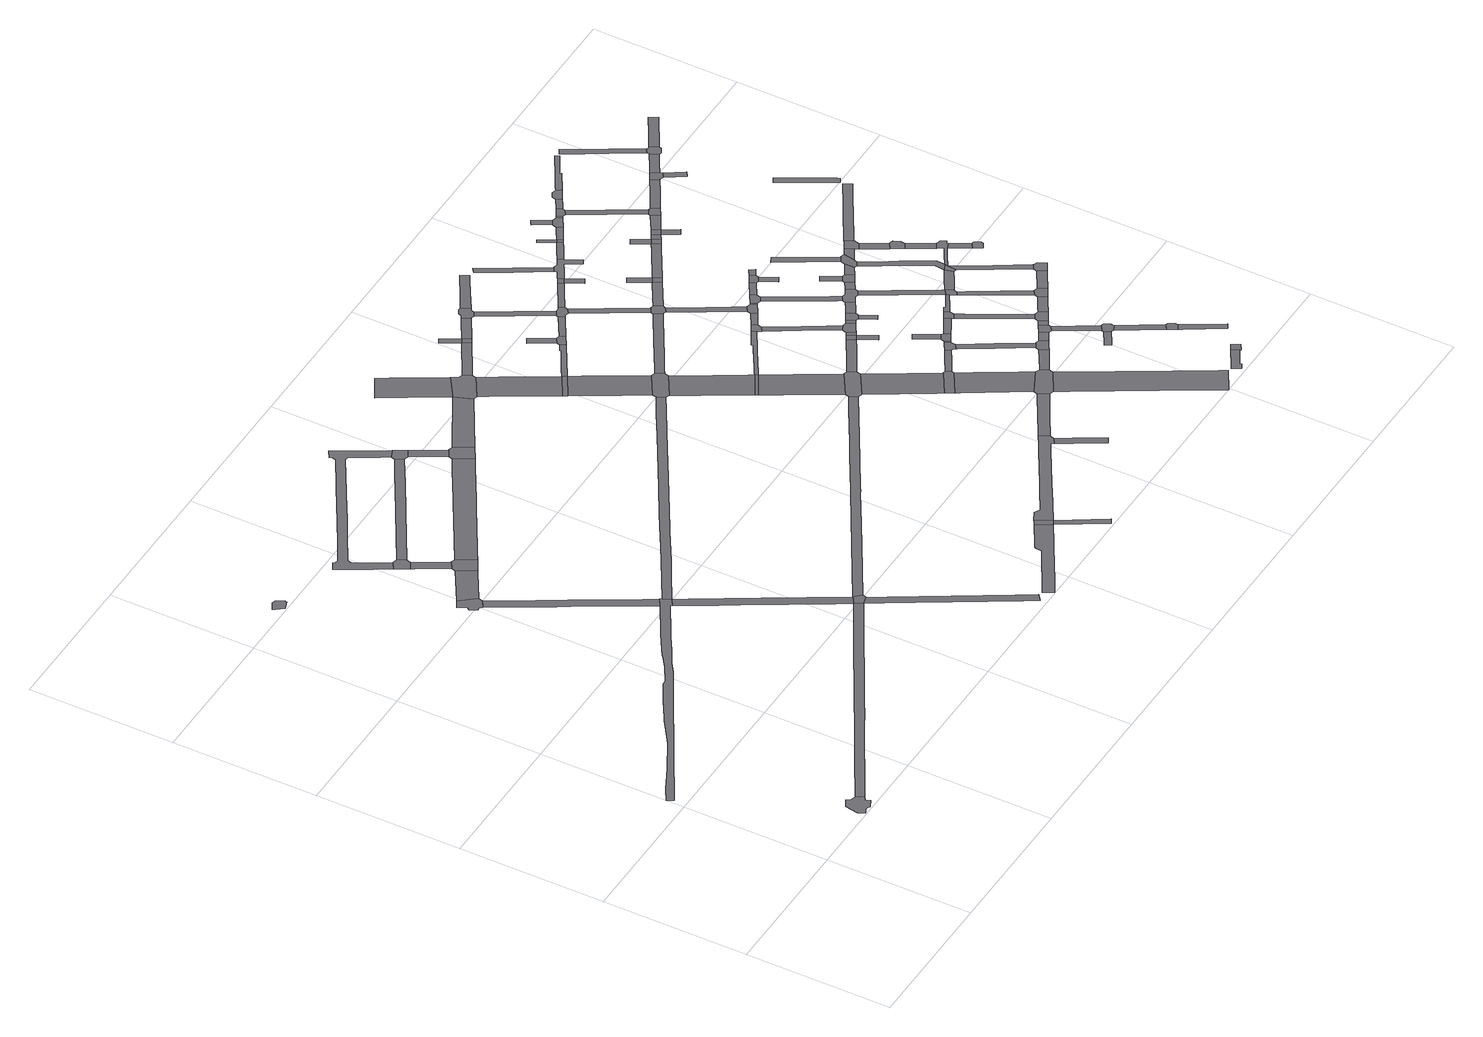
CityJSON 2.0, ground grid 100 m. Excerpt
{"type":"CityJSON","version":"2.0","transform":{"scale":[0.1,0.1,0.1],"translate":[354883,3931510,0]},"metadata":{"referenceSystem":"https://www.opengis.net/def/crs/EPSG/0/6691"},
"CityObjects":{
"road1":{"type":"Road","geometry":[{"type":"MultiSurface","lod":"1","boundaries":[[[0,1,2,3,4,5,6,7,8,9,10,11,12,13]]]}]},
"road2":{"type":"Road","attributes":{"RoadStructureAttribute.sectionType":"1"},"geometry":[{"type":"MultiSurface","lod":"1","boundaries":[[[14,15,16,17,18,19,20,21,22,23,24,25,26,27,28,29,30,31,32,33,34,35,36,37,38,39,40,41,42,43,44,45,46,47,48,49,50,51,52,53,54,55]]]}]},
"road3":{"type":"Road","geometry":[{"type":"MultiSurface","lod":"1","boundaries":[[[56,57,58,59,60,61,62,63]]]}]},
"road4":{"type":"Road","attributes":{"RoadStructureAttribute.sectionType":"1"},"geometry":[{"type":"MultiSurface","lod":"1","boundaries":[[[64,65,66,67,68,69,70,71,72,73,74,75,76,2,1,77,78,79,80,81,82,83,84,85,86,87,69,88,89,90,91,92,93]]]}]},
"road5":{"type":"Road","geometry":[{"type":"MultiSurface","lod":"1","boundaries":[[[94,95,96,97,98,99,100,101,102,103]]]}]},
"road6":{"type":"Road","geometry":[{"type":"MultiSurface","lod":"1","boundaries":[[[104,105,106,107,108,17,16,109,110,111,112,113,94,103]]]}]},
"road7":{"type":"Road","attributes":{"RoadStructureAttribute.sectionType":"1"},"geometry":[{"type":"MultiSurface","lod":"1","boundaries":[[[114,115,116,96,95]]]}]},
"road8":{"type":"Road","geometry":[{"type":"MultiSurface","lod":"1","boundaries":[[[117,118,119,120,121,122]]]}]},
"road9":{"type":"Road","geometry":[{"type":"MultiSurface","lod":"1","boundaries":[[[123,124,118,117,125,126]]]}]},
"road10":{"type":"Road","geometry":[{"type":"MultiSurface","lod":"1","boundaries":[[[116,115,127,128,129,123,126]]]}]},
"road11":{"type":"Road","attributes":{"RoadStructureAttribute.sectionType":"1"},"geometry":[{"type":"MultiSurface","lod":"1","boundaries":[[[130,131,132,133,134,135,136,137,138,70,139,140,141,142,143,14,55]]]}]},
"road12":{"type":"Road","geometry":[{"type":"MultiSurface","lod":"1","boundaries":[[[139,70,69,68,144]]]}]},
"road13":{"type":"Road","geometry":[{"type":"MultiSurface","lod":"1","boundaries":[[[121,145,146,147,148,149,150,151,152,153,154,155,156,157,158,159,160,161,162,163,164,165,166,167,168,169,170,122]]]}]},
"road14":{"type":"Road","geometry":[{"type":"MultiSurface","lod":"1","boundaries":[[[171,172,173,120,119,174,175,176,177,178]]]}]},
"road15":{"type":"Road","attributes":{"RoadStructureAttribute.sectionType":"1"},"geometry":[{"type":"MultiSurface","lod":"1","boundaries":[[[179,180,181,182,183,129,128,184,185,186,187,188,189,190,191,192]]]}]},
"road16":{"type":"Road","attributes":{"RoadStructureAttribute.sectionType":"1"},"geometry":[{"type":"MultiSurface","lod":"1","boundaries":[[[193,194,195,196,197,198,199,200,201,202,203,204,205,206]]]}]},
"road17":{"type":"Road","attributes":{"RoadStructureAttribute.sectionType":"1"},"geometry":[{"type":"MultiSurface","lod":"1","boundaries":[[[207,208,209,210,211,212,213,214,215,216,15,14,217,218,219,220,221,222,223,224,225]]]}]},
"road18":{"type":"Road","geometry":[{"type":"MultiSurface","lod":"1","boundaries":[[[226,156,155,178,177,227]]]}]},
"road19":{"type":"Road","geometry":[{"type":"MultiSurface","lod":"1","boundaries":[[[226,227,228,229]]]}]},
"road20":{"type":"Road","geometry":[{"type":"MultiSurface","lod":"1","boundaries":[[[191,230,231,229,228,192]]]}]},
"road21":{"type":"Road","attributes":{"RoadStructureAttribute.sectionType":"1"},"geometry":[{"type":"MultiSurface","lod":"1","boundaries":[[[232,233,234,235,236,237,238,239,240,241,242,243,244,245,246,247,139,144]]]}]},
"road22":{"type":"Road","geometry":[{"type":"MultiSurface","lod":"1","boundaries":[[[248,249,193,206]]]}]},
"road23":{"type":"Road","attributes":{"RoadStructureAttribute.sectionType":"1"},"geometry":[{"type":"MultiSurface","lod":"1","boundaries":[[[206,250,251,248]]]}]},
"road24":{"type":"Road","attributes":{"RoadStructureAttribute.sectionType":"1"},"geometry":[{"type":"MultiSurface","lod":"1","boundaries":[[[231,230,252,253,254]]]}]},
"road25":{"type":"Road","attributes":{"function":"3","RoadStructureAttribute.sectionType":"1"},"geometry":[{"type":"MultiSurface","lod":"1","boundaries":[[[255,254,256,257,258,259]]]}]},
"road26":{"type":"Road","attributes":{"RoadStructureAttribute.sectionType":"1"},"geometry":[{"type":"MultiSurface","lod":"1","boundaries":[[[248,260,261,262,263,264,265,266,267,268,269,270,271,272,273,274,275,276,277,278,279,249]]]}]},
"road27":{"type":"Road","geometry":[{"type":"MultiSurface","lod":"1","boundaries":[[[280,256,254,253,281,282,283,284]]]}]},
"road28":{"type":"Road","attributes":{"function":"3","RoadStructureAttribute.sectionType":"1"},"geometry":[{"type":"MultiSurface","lod":"1","boundaries":[[[281,285,286,287,288,289,290,282]]]}]},
"road29":{"type":"Road","geometry":[{"type":"MultiSurface","lod":"1","boundaries":[[[288,287,291,292]]]}]},
"road30":{"type":"Road","attributes":{"function":"3","RoadStructureAttribute.sectionType":"1"},"geometry":[{"type":"MultiSurface","lod":"1","boundaries":[[[291,293,294,295,296,297,298,292]]]}]},
"road31":{"type":"Road","attributes":{"RoadStructureAttribute.sectionType":"1"},"geometry":[{"type":"MultiSurface","lod":"1","boundaries":[[[283,299,300,301,302,303,304,305,306,284]]]}]},
"road32":{"type":"Road","geometry":[{"type":"MultiSurface","lod":"1","boundaries":[[[307,308,295,294,207,225,309,310]]]}]},
"road33":{"type":"Road","geometry":[{"type":"MultiSurface","lod":"1","boundaries":[[[311,312,313,314,268,267]]]}]},
"road34":{"type":"Road","attributes":{"function":"3","RoadStructureAttribute.sectionType":"1"},"geometry":[{"type":"MultiSurface","lod":"1","boundaries":[[[309,315,316,317,318,319,310]]]}]},
"road35":{"type":"Road","attributes":{"RoadStructureAttribute.sectionType":"1"},"geometry":[{"type":"MultiSurface","lod":"1","boundaries":[[[320,321,322,323,288,292,324,325,326]]]}]},
"road36":{"type":"Road","geometry":[{"type":"MultiSurface","lod":"1","boundaries":[[[327,328,329,304]]]}]},
"road37":{"type":"Road","geometry":[{"type":"MultiSurface","lod":"1","boundaries":[[[330,331,332,333,317,316]]]}]},
"road38":{"type":"Road","geometry":[{"type":"MultiSurface","lod":"1","boundaries":[[[334,327,304,303]]]}]},
"road39":{"type":"Road","attributes":{"function":"3","RoadStructureAttribute.sectionType":"1"},"geometry":[{"type":"MultiSurface","lod":"1","boundaries":[[[335,336,337,332,331,338,339,340,341,342,343]]]}]},
"road40":{"type":"Road","attributes":{"RoadStructureAttribute.sectionType":"1"},"geometry":[{"type":"MultiSurface","lod":"1","boundaries":[[[344,345,346,347,348,349,270,269]]]}]},
"road41":{"type":"Road","attributes":{"RoadStructureAttribute.sectionType":"1"},"geometry":[{"type":"MultiSurface","lod":"1","boundaries":[[[350,351,352,353]]]}]},
"road42":{"type":"Road","attributes":{"RoadStructureAttribute.sectionType":"1"},"geometry":[{"type":"MultiSurface","lod":"1","boundaries":[[[354,355,356,327,334]]]}]},
"road43":{"type":"Road","geometry":[{"type":"MultiSurface","lod":"1","boundaries":[[[357,343,342,241,240,358,359,360]]]}]},
"road44":{"type":"Road","geometry":[{"type":"MultiSurface","lod":"1","boundaries":[[[325,361,362,350,353,326]]]}]},
"road45":{"type":"Road","attributes":{"function":"3","RoadStructureAttribute.sectionType":"1"},"geometry":[{"type":"MultiSurface","lod":"1","boundaries":[[[363,364,365,366,367,359,358]]]}]},
"road46":{"type":"Road","attributes":{"RoadStructureAttribute.sectionType":"1"},"geometry":[{"type":"MultiSurface","lod":"1","boundaries":[[[368,369,308,307,370,371,372,373,374]]]}]},
"road47":{"type":"Road","geometry":[{"type":"MultiSurface","lod":"1","boundaries":[[[375,376,377,378,379,380,381,355,354,382,383]]]}]},
"road48":{"type":"Road","attributes":{"RoadStructureAttribute.sectionType":"1"},"geometry":[{"type":"MultiSurface","lod":"1","boundaries":[[[362,361,384,385,386]]]}]},
"road49":{"type":"Road","geometry":[{"type":"MultiSurface","lod":"1","boundaries":[[[387,388,389,365,364,390]]]}]},
"road50":{"type":"Road","attributes":{"RoadStructureAttribute.sectionType":"1"},"geometry":[{"type":"MultiSurface","lod":"1","boundaries":[[[391,392,393,394,395,396,397,317,333,398,399,400,401,402]]]}]},
"road51":{"type":"Road","attributes":{"RoadStructureAttribute.sectionType":"1"},"geometry":[{"type":"MultiSurface","lod":"1","boundaries":[[[382,403,404,405,406,407,408,409,383]]]}]},
"road52":{"type":"Road","attributes":{"function":"3","RoadStructureAttribute.sectionType":"1"},"geometry":[{"type":"MultiSurface","lod":"1","boundaries":[[[410,411,412,413,387,390,414,415,416]]]}]},
"road53":{"type":"Road","attributes":{"RoadStructureAttribute.sectionType":"1"},"geometry":[{"type":"MultiSurface","lod":"1","boundaries":[[[417,418,419,420,421,422,423,424,425,426,357,360]]]}]},
"road54":{"type":"Road","geometry":[{"type":"MultiSurface","lod":"1","boundaries":[[[385,427,428,429,430,431,432,405,404,386]]]}]},
"road55":{"type":"Road","geometry":[{"type":"MultiSurface","lod":"1","boundaries":[[[415,347,346,433,434,435,436,416]]]}]},
"road56":{"type":"Road","attributes":{"RoadStructureAttribute.sectionType":"1"},"geometry":[{"type":"MultiSurface","lod":"1","boundaries":[[[437,438,439,440,441,442,443,444,377,376]]]}]},
"road57":{"type":"Road","attributes":{"RoadStructureAttribute.sectionType":"1"},"geometry":[{"type":"MultiSurface","lod":"1","boundaries":[[[445,446,447,448,449,389,388,450,451,452,453]]]}]},
"road58":{"type":"Road","attributes":{"RoadStructureAttribute.sectionType":"1"},"geometry":[{"type":"MultiSurface","lod":"1","boundaries":[[[454,455,456,429,428,457,458,459,460]]]}]},
"road59":{"type":"Road","geometry":[{"type":"MultiSurface","lod":"1","boundaries":[[[461,462,463,464,465,466,391,402]]]}]},
"road60":{"type":"Road","attributes":{"function":"3","RoadStructureAttribute.sectionType":"1"},"geometry":[{"type":"MultiSurface","lod":"1","boundaries":[[[467,468,469,470,471,434,433,472,473,474,475]]]}]},
"road61":{"type":"Road","geometry":[{"type":"MultiSurface","lod":"1","boundaries":[[[459,374,373,476,477,478,479,460]]]}]},
"road62":{"type":"Road","geometry":[{"type":"MultiSurface","lod":"1","boundaries":[[[480,481,423,422,482]]]}]},
"road63":{"type":"Road","attributes":{"RoadStructureAttribute.sectionType":"1"},"geometry":[{"type":"MultiSurface","lod":"1","boundaries":[[[483,484,462,461,485,486,487,488]]]}]},
"road64":{"type":"Road","attributes":{"RoadStructureAttribute.sectionType":"1"},"geometry":[{"type":"MultiSurface","lod":"1","boundaries":[[[422,489,490,482]]]}]},
"road65":{"type":"Road","attributes":{"RoadStructureAttribute.sectionType":"1"},"geometry":[{"type":"MultiSurface","lod":"1","boundaries":[[[491,480,482,492]]]}]},
"road66":{"type":"Road","attributes":{"RoadStructureAttribute.sectionType":"1"},"geometry":[{"type":"MultiSurface","lod":"1","boundaries":[[[465,464,493,494,495]]]}]},
"road67":{"type":"Road","attributes":{"RoadStructureAttribute.sectionType":"1"},"geometry":[{"type":"MultiSurface","lod":"1","boundaries":[[[430,496,497,498,499,500,501,498,502,503,431]]]}]},
"road68":{"type":"Road","geometry":[{"type":"MultiSurface","lod":"1","boundaries":[[[504,505,506,507,453,452,508,509,510]]]}]},
"road69":{"type":"Road","attributes":{"RoadStructureAttribute.sectionType":"1"},"geometry":[{"type":"MultiSurface","lod":"1","boundaries":[[[511,512,436,435,513,514]]]}]},
"road70":{"type":"Road","attributes":{"RoadStructureAttribute.sectionType":"1"},"geometry":[{"type":"MultiSurface","lod":"1","boundaries":[[[515,516,517,518,477,476,519,520,521,522]]]}]},
"road71":{"type":"Road","geometry":[{"type":"MultiSurface","lod":"1","boundaries":[[[523,524,525,488,487,491,492]]]}]},
"road72":{"type":"Road","attributes":{"RoadStructureAttribute.sectionType":"1"},"geometry":[{"type":"MultiSurface","lod":"1","boundaries":[[[506,505,526,527]]]}]},
"road73":{"type":"Road","attributes":{"RoadStructureAttribute.sectionType":"1"},"geometry":[{"type":"MultiSurface","lod":"1","boundaries":[[[528,529,530,531]]]}]},
"road74":{"type":"Road","attributes":{"RoadStructureAttribute.sectionType":"1"},"geometry":[{"type":"MultiSurface","lod":"1","boundaries":[[[509,532,533,534,535,536,537,510]]]}]},
"road75":{"type":"Road","geometry":[{"type":"MultiSurface","lod":"1","boundaries":[[[502,498,501,538]]]}]},
"road76":{"type":"Road","geometry":[{"type":"MultiSurface","lod":"1","boundaries":[[[495,494,539,540,541,515,522]]]}]},
"road77":{"type":"Road","geometry":[{"type":"MultiSurface","lod":"1","boundaries":[[[542,528,531,527,526,543,544]]]}]},
"road78":{"type":"Road","attributes":{"RoadStructureAttribute.sectionType":"1"},"geometry":[{"type":"MultiSurface","lod":"1","boundaries":[[[545,479,478,546,547]]]}]},
"road79":{"type":"Road","attributes":{"RoadStructureAttribute.sectionType":"1"},"geometry":[{"type":"MultiSurface","lod":"1","boundaries":[[[524,548,549,525]]]}]},
"road80":{"type":"Road","attributes":{"RoadStructureAttribute.sectionType":"1"},"geometry":[{"type":"MultiSurface","lod":"1","boundaries":[[[550,551,552,553,554,555]]]}]},
"road81":{"type":"Road","attributes":{"RoadStructureAttribute.sectionType":"1"},"geometry":[{"type":"MultiSurface","lod":"1","boundaries":[[[556,557,541,540]]]}]},
"road82":{"type":"Road","geometry":[{"type":"MultiSurface","lod":"1","boundaries":[[[558,549,548,559,560,561]]]}]},
"road83":{"type":"Road","geometry":[{"type":"MultiSurface","lod":"1","boundaries":[[[562,563,564,535,534,511,514]]]}]},
"road84":{"type":"Road","attributes":{"RoadStructureAttribute.sectionType":"1"},"geometry":[{"type":"MultiSurface","lod":"1","boundaries":[[[565,566,560,559]]]}]},
"road85":{"type":"Road","geometry":[{"type":"MultiSurface","lod":"1","boundaries":[[[567,568,557,556,569,570]]]}]},
"road86":{"type":"Road","attributes":{"RoadStructureAttribute.sectionType":"1"},"geometry":[{"type":"MultiSurface","lod":"1","boundaries":[[[571,544,543,572,573,574]]]}]},
"road87":{"type":"Road","geometry":[{"type":"MultiSurface","lod":"1","boundaries":[[[575,576,577,578,579,547]]]}]},
"road88":{"type":"Road","geometry":[{"type":"MultiSurface","lod":"1","boundaries":[[[554,580,581,538,501,582,583,584,585,586,587,588,589,590,555]]]}]},
"road89":{"type":"Road","geometry":[{"type":"MultiSurface","lod":"1","boundaries":[[[547,546,591,592,575]]]}]},
"road90":{"type":"Road","attributes":{"RoadStructureAttribute.sectionType":"1"},"geometry":[{"type":"MultiSurface","lod":"1","boundaries":[[[593,594,564,563,595,596]]]}]},
"road91":{"type":"Road","attributes":{"RoadStructureAttribute.sectionType":"1"},"geometry":[{"type":"MultiSurface","lod":"1","boundaries":[[[597,598,558,561,599,600]]]}]},
"road92":{"type":"Road","attributes":{"RoadStructureAttribute.sectionType":"1"},"geometry":[{"type":"MultiSurface","lod":"1","boundaries":[[[569,601,602,603,604,605,606,607,608,570]]]}]},
"road93":{"type":"Road","attributes":{"RoadStructureAttribute.sectionType":"1"},"geometry":[{"type":"MultiSurface","lod":"1","boundaries":[[[567,609,610,568]]]}]},
"road94":{"type":"Road","attributes":{"RoadStructureAttribute.sectionType":"1"},"geometry":[{"type":"MultiSurface","lod":"1","boundaries":[[[611,612,613,614,615,616,617,618]]]}]},
"road95":{"type":"Road","geometry":[{"type":"MultiSurface","lod":"1","boundaries":[[[573,619,620,621,622,574]]]}]},
"road96":{"type":"Road","attributes":{"RoadStructureAttribute.sectionType":"1"},"geometry":[{"type":"MultiSurface","lod":"1","boundaries":[[[623,624,625,626,627,628]]]}]},
"road97":{"type":"Road","geometry":[{"type":"MultiSurface","lod":"1","boundaries":[[[629,630,631,632,593,596]]]}]},
"road98":{"type":"Road","geometry":[{"type":"MultiSurface","lod":"1","boundaries":[[[633,634,635,636,637,638,606,605,597,600]]]}]},
"road99":{"type":"Road","attributes":{"RoadStructureAttribute.sectionType":"1"},"geometry":[{"type":"MultiSurface","lod":"1","boundaries":[[[639,640,641,642,643,620,619,644,645,646,647,648]]]}]},
"road100":{"type":"Road","attributes":{"RoadStructureAttribute.sectionType":"1"},"geometry":[{"type":"MultiSurface","lod":"1","boundaries":[[[630,629,649,650]]]}]},
"road101":{"type":"Road","attributes":{"RoadStructureAttribute.sectionType":"1"},"geometry":[{"type":"MultiSurface","lod":"1","boundaries":[[[632,631,651,652]]]}]},
"road102":{"type":"Road","geometry":[{"type":"MultiSurface","lod":"1","boundaries":[[[610,609,653,654,655,656]]]}]},
"road103":{"type":"Road","geometry":[{"type":"MultiSurface","lod":"1","boundaries":[[[657,658,589,588,659,660,661,662]]]}]},
"road104":{"type":"Road","geometry":[{"type":"MultiSurface","lod":"1","boundaries":[[[663,664,654,653]]]}]},
"road105":{"type":"Road","geometry":[{"type":"MultiSurface","lod":"1","boundaries":[[[665,616,615,666,667]]]}]},
"road106":{"type":"Road","geometry":[{"type":"MultiSurface","lod":"1","boundaries":[[[649,628,627,668,669,670,671,672,650]]]}]},
"road107":{"type":"Road","attributes":{"RoadStructureAttribute.sectionType":"1"},"geometry":[{"type":"MultiSurface","lod":"1","boundaries":[[[673,674,675,676,677,678,622,621]]]}]},
"road108":{"type":"Road","attributes":{"RoadStructureAttribute.sectionType":"1"},"geometry":[{"type":"MultiSurface","lod":"1","boundaries":[[[679,575,592,680,681,682]]]}]},
"road109":{"type":"Road","geometry":[{"type":"MultiSurface","lod":"1","boundaries":[[[652,651,683,684,639,648]]]}]},
"road110":{"type":"Road","attributes":{"RoadStructureAttribute.sectionType":"1"},"geometry":[{"type":"MultiSurface","lod":"1","boundaries":[[[655,685,686,656]]]}]},
"road111":{"type":"Road","geometry":[{"type":"MultiSurface","lod":"1","boundaries":[[[687,688,689,690,662,691]]]}]},
"road112":{"type":"Road","attributes":{"RoadStructureAttribute.sectionType":"1"},"geometry":[{"type":"MultiSurface","lod":"1","boundaries":[[[636,692,693,694,637]]]}]},
"road113":{"type":"Road","attributes":{"RoadStructureAttribute.sectionType":"1"},"geometry":[{"type":"MultiSurface","lod":"1","boundaries":[[[695,696,697,698,675,699,700,701,702,703,704,635,634]]]}]},
"road114":{"type":"Road","attributes":{"RoadStructureAttribute.sectionType":"1"},"geometry":[{"type":"MultiSurface","lod":"1","boundaries":[[[668,705,706,707,708,709,710,711,669]]]}]},
"road115":{"type":"Road","geometry":[{"type":"MultiSurface","lod":"1","boundaries":[[[712,691,662,661]]]}]},
"road116":{"type":"Road","geometry":[{"type":"MultiSurface","lod":"1","boundaries":[[[713,714,715,716]]]}]},
"road117":{"type":"Road","geometry":[{"type":"MultiSurface","lod":"1","boundaries":[[[717,718,719,709,708,720]]]}]},
"road118":{"type":"Road","geometry":[{"type":"MultiSurface","lod":"1","boundaries":[[[692,721,722,716,715,693]]]}]},
"road119":{"type":"Road","geometry":[{"type":"MultiSurface","lod":"1","boundaries":[[[723,724,725,726,699,675,674]]]}]},
"road120":{"type":"Road","attributes":{"RoadStructureAttribute.sectionType":"1"},"geometry":[{"type":"MultiSurface","lod":"1","boundaries":[[[727,728,691,712,729,730]]]}]},
"road121":{"type":"Road","attributes":{"RoadStructureAttribute.sectionType":"1"},"geometry":[{"type":"MultiSurface","lod":"1","boundaries":[[[731,732,733,684,683,734,735,736]]]}]},
"road122":{"type":"Road","attributes":{"RoadStructureAttribute.sectionType":"1"},"geometry":[{"type":"MultiSurface","lod":"1","boundaries":[[[737,738,739,740,741,717,720]]]}]},
"road123":{"type":"Road","geometry":[{"type":"MultiSurface","lod":"1","boundaries":[[[742,743,744,682]]]}]},
"road124":{"type":"Road","attributes":{"RoadStructureAttribute.sectionType":"1"},"geometry":[{"type":"MultiSurface","lod":"1","boundaries":[[[745,746,747,748,749,750,751,724,723]]]}]},
"road125":{"type":"Road","attributes":{"RoadStructureAttribute.sectionType":"1"},"geometry":[{"type":"MultiSurface","lod":"1","boundaries":[[[752,753,722,721,754]]]}]},
"road126":{"type":"Road","geometry":[{"type":"MultiSurface","lod":"1","boundaries":[[[755,742,682,681]]]}]},
"road127":{"type":"Road","geometry":[{"type":"MultiSurface","lod":"1","boundaries":[[[756,757,758,759,760,761]]]}]},
"road128":{"type":"Road","attributes":{"RoadStructureAttribute.sectionType":"1"},"geometry":[{"type":"MultiSurface","lod":"1","boundaries":[[[762,699,726,763,764,765]]]}]},
"road129":{"type":"Road","attributes":{"RoadStructureAttribute.sectionType":"1"},"geometry":[{"type":"MultiSurface","lod":"1","boundaries":[[[766,767,768,769]]]}]},
"road130":{"type":"Road","attributes":{"RoadStructureAttribute.sectionType":"1"},"geometry":[{"type":"MultiSurface","lod":"1","boundaries":[[[755,770,771,742]]]}]},
"road131":{"type":"Road","geometry":[{"type":"MultiSurface","lod":"1","boundaries":[[[727,730,772,773,774,756,761]]]}]},
"road132":{"type":"Road","geometry":[{"type":"MultiSurface","lod":"1","boundaries":[[[775,748,747,776,731,736,777,778]]]}]},
"road133":{"type":"Road","geometry":[{"type":"MultiSurface","lod":"1","boundaries":[[[752,754,779,780,781,782,766,769]]]}]},
"road134":{"type":"Road","geometry":[{"type":"MultiSurface","lod":"1","boundaries":[[[783,784,785,771,770]]]}]},
"road135":{"type":"Road","attributes":{"RoadStructureAttribute.sectionType":"1"},"geometry":[{"type":"MultiSurface","lod":"1","boundaries":[[[786,787,773,772]]]}]},
"road136":{"type":"Road","geometry":[{"type":"MultiSurface","lod":"1","boundaries":[[[770,788,789,783]]]}]},
"road137":{"type":"Road","attributes":{"RoadStructureAttribute.sectionType":"1"},"geometry":[{"type":"MultiSurface","lod":"1","boundaries":[[[790,791,792,793,794,780,779,795,796,797,798,799,765,800]]]}]},
"road138":{"type":"Road","geometry":[{"type":"MultiSurface","lod":"1","boundaries":[[[787,786,801,802,803,804,805]]]}]},
"road139":{"type":"Road","geometry":[{"type":"MultiSurface","lod":"1","boundaries":[[[800,765,764,806,807]]]}]},
"road140":{"type":"Road","attributes":{"RoadStructureAttribute.sectionType":"1"},"geometry":[{"type":"MultiSurface","lod":"1","boundaries":[[[808,782,781,809]]]}]},
"road141":{"type":"Road","attributes":{"RoadStructureAttribute.sectionType":"1"},"geometry":[{"type":"MultiSurface","lod":"1","boundaries":[[[810,811,812,813,814,815,816,817,775,778]]]}]},
"road142":{"type":"Road","attributes":{"RoadStructureAttribute.sectionType":"1"},"geometry":[{"type":"MultiSurface","lod":"1","boundaries":[[[818,784,783,819]]]}]},
"road143":{"type":"Road","attributes":{"RoadStructureAttribute.sectionType":"1"},"geometry":[{"type":"MultiSurface","lod":"1","boundaries":[[[820,821,822,803,802,823,824]]]}]},
"road144":{"type":"Road","attributes":{"RoadStructureAttribute.sectionType":"1"},"geometry":[{"type":"MultiSurface","lod":"1","boundaries":[[[825,826,805,804,827,828]]]}]},
"road145":{"type":"Road","geometry":[{"type":"MultiSurface","lod":"1","boundaries":[[[829,830,831,832,808,809,833,834,835]]]}]},
"road146":{"type":"Road","attributes":{"RoadStructureAttribute.sectionType":"1"},"geometry":[{"type":"MultiSurface","lod":"1","boundaries":[[[806,836,837,838,839,840,841,842,807]]]}]},
"road147":{"type":"Road","attributes":{"RoadStructureAttribute.sectionType":"1"},"geometry":[{"type":"MultiSurface","lod":"1","boundaries":[[[843,844,845,834,833]]]}]},
"road148":{"type":"Road","geometry":[{"type":"MultiSurface","lod":"1","boundaries":[[[818,819,846,847,820,824]]]}]},
"road149":{"type":"Road","geometry":[{"type":"MultiSurface","lod":"1","boundaries":[[[848,845,844,849,850,851,852,853,854]]]}]},
"road150":{"type":"Road","geometry":[{"type":"MultiSurface","lod":"1","boundaries":[[[855,856,839,838,814,813,857]]]}]},
"road151":{"type":"Road","geometry":[{"type":"MultiSurface","lod":"1","boundaries":[[[858,859,860,861,800,807,862,863,864,865,866,867]]]}]},
"road152":{"type":"Road","geometry":[{"type":"MultiSurface","lod":"1","boundaries":[[[868,869,870,825,828,871,872]]]}]},
"road153":{"type":"Road","attributes":{"RoadStructureAttribute.sectionType":"1"},"geometry":[{"type":"MultiSurface","lod":"1","boundaries":[[[851,873,859,858,874,852]]]}]},
"road154":{"type":"Road","attributes":{"RoadStructureAttribute.sectionType":"1"},"geometry":[{"type":"MultiSurface","lod":"1","boundaries":[[[875,876,864,863]]]}]},
"road155":{"type":"Road","geometry":[{"type":"MultiSurface","lod":"1","boundaries":[[[877,876,875,878,879,880,881]]]}]},
"road156":{"type":"Road","attributes":{"RoadStructureAttribute.sectionType":"1"},"geometry":[{"type":"MultiSurface","lod":"1","boundaries":[[[882,883,847,846,884,885,886,887]]]}]},
"road157":{"type":"Road","attributes":{"RoadStructureAttribute.sectionType":"1"},"geometry":[{"type":"MultiSurface","lod":"1","boundaries":[[[888,889,890,891,892,893,894,895,896,868,872]]]}]},
"road158":{"type":"Road","attributes":{"RoadStructureAttribute.sectionType":"1"},"geometry":[{"type":"MultiSurface","lod":"1","boundaries":[[[897,898,899,900,901,902,903,829,835]]]}]},
"road159":{"type":"Road","geometry":[{"type":"MultiSurface","lod":"1","boundaries":[[[904,905,906,887,886,907]]]}]},
"road160":{"type":"Road","geometry":[{"type":"MultiSurface","lod":"1","boundaries":[[[908,909,904,907]]]}]},
"road161":{"type":"Road","attributes":{"RoadStructureAttribute.sectionType":"1"},"geometry":[{"type":"MultiSurface","lod":"1","boundaries":[[[905,910,911,912,913,906]]]}]},
"road162":{"type":"Road","attributes":{"RoadStructureAttribute.sectionType":"1"},"geometry":[{"type":"MultiSurface","lod":"1","boundaries":[[[914,915,916,917,918,919,920,921,922]]]}]},
"road163":{"type":"Road","attributes":{"RoadStructureAttribute.sectionType":"1"},"geometry":[{"type":"MultiSurface","lod":"1","boundaries":[[[923,924,925,926,927]]]}]},
"road164":{"type":"Road","geometry":[{"type":"MultiSurface","lod":"1","boundaries":[[[917,928,929,912,911,930,931,932,933,934,935,936,937,938,918]]]}]},
"road165":{"type":"Road","attributes":{"RoadStructureAttribute.sectionType":"1"},"geometry":[{"type":"MultiSurface","lod":"1","boundaries":[[[939,940,941,942,933,932]]]}]}
},
"vertices":[
[596,70,0],[624,86,0],[595,138,0],[557,148,0],[542,175,0],[490,144,0],[475,53,0],[500,10,0],[522,22,0],[534,25,0],[544,24,0],[551,21,0],[560,12,0],[614,39,0],
[1644,2004,0],[1615,2057,0],[1609,2068,0],[1557,2037,0],[1511,2011,0],[1460,1981,0],[1440,1969,0],[1383,1936,0],[1335,1908,0],[1267,1868,0],[1164,1801,0],[1158,1797,0],[1081,1739,0],[961,1669,0],[936,1667,0],[777,1578,0],[758,1565,0],[639,1492,0],[598,1463,0],[469,1374,0],[260,1261,0],[98,1180,0],[4,1124,0],[28,1082,0],[402,1294,0],[493,1346,0],[790,1514,0],[800,1520,0],[819,1531,0],[939,1599,0],[1059,1667,0],[1086,1685,0],[1125,1714,0],[1128,1715,0],[1245,1781,0],[1271,1798,0],[1345,1844,0],[1383,1866,0],[1426,1891,0],[1543,1960,0],[1588,1986,0],[1595,1975,0],
[450,4099,0],[423,4106,0],[371,4075,0],[380,4060,0],[417,4012,0],[474,4033,0],[470,4040,0],[481,4047,0],
[2773,80,0],[2701,202,0],[2503,535,0],[2305,870,0],[2238,983,0],[2182,970,0],[2149,1022,0],[1969,920,0],[1843,848,0],[1401,597,0],[1361,574,0],[1189,476,0],[904,314,0],[1234,432,0],[1240,435,0],[1290,461,0],[1392,522,0],[1396,524,0],[1401,527,0],[1454,557,0],[1551,612,0],[1938,832,0],[1957,843,0],[2067,905,0],[2235,880,0],[2246,862,0],[2438,537,0],[2456,507,0],[2676,135,0],[2729,46,0],
[1065,3000,0],[1074,3032,0],[990,3138,0],[938,3108,0],[970,3052,0],[954,3029,0],[981,2982,0],[991,2988,0],[1004,2984,0],[1013,2969,0],
[1147,2740,0],[1240,2580,0],[1282,2508,0],[1504,2128,0],[1534,2078,0],[1585,2108,0],[1557,2156,0],[1329,2548,0],[1328,2549,0],[1229,2718,0],
[1276,3150,0],[1297,3162,0],[1228,3280,0],
[1109,3529,0],[1162,3558,0],[1170,3587,0],[1140,3639,0],[1111,3646,0],[1059,3616,0],
[1287,3341,0],[1180,3527,0],[1123,3506,0],[1236,3309,0],
[1334,3183,0],[1386,3214,0],[1316,3333,0],
[1659,1863,0],[1735,1729,0],[1868,1503,0],[1874,1492,0],[1917,1419,0],[1950,1362,0],[1988,1298,0],[2019,1245,0],[2095,1115,0],[2200,1055,0],[1920,1533,0],[1917,1537,0],[1807,1726,0],[1696,1915,0],
[2245,1011,0],
[1050,3751,0],[983,3867,0],[991,3896,0],[1189,4011,0],[1332,4094,0],[1405,4136,0],[1797,4366,0],[1826,4358,0],[1853,4311,0],[1920,4194,0],[1954,4136,0],[2009,4160,0],[1954,4256,0],[1900,4349,0],[1818,4493,0],[1766,4463,0],[1775,4447,0],[1767,4418,0],[1379,4191,0],[1302,4145,0],[1075,4014,0],[960,3948,0],[931,3956,0],[926,3965,0],[874,3935,0],[998,3721,0],
[1837,4043,0],[1543,3872,0],[1525,3861,0],[1555,3810,0],[1573,3820,0],[1781,3941,0],[1976,4055,0],[1946,4107,0],
[2063,3770,0],[1887,3667,0],[1829,3633,0],[1796,3614,0],[1778,3603,0],[1429,3239,0],[1477,3267,0],[1794,3452,0],[1905,3516,0],[1940,3537,0],[2003,3574,0],[2118,3641,0],[2192,3684,0],[2122,3804,0],
[3321,421,0],[3292,404,0],[3202,350,0],[3153,321,0],[3150,320,0],[3136,311,0],[3133,264,0],[2802,72,0],[2837,6,0],[2928,58,0],[3061,136,0],[3203,217,0],[3236,236,0],[3381,320,0],
[3225,3003,0],[3092,2925,0],[2918,2823,0],[2504,2579,0],[2455,2550,0],[2341,2483,0],[2294,2456,0],[2198,2399,0],[2033,2302,0],[1925,2238,0],[1840,2119,0],[1914,2162,0],[2064,2250,0],[2074,2257,0],[2485,2498,0],[2973,2785,0],[2984,2792,0],[3154,2892,0],[3251,2949,0],
[2057,4077,0],[2005,4047,0],
[2130,3833,0],[2183,3862,0],
[2280,3736,0],[2212,3854,0],
[2647,1245,0],[2805,1337,0],[3065,1488,0],[3071,1491,0],[3116,1517,0],[3119,1519,0],[3318,1635,0],[3510,1746,0],[3830,1932,0],[3802,1985,0],[3701,1927,0],[3437,1773,0],[3317,1703,0],[3208,1640,0],[3035,1540,0],[2617,1297,0],
[3415,340,0],[3355,441,0],
[3563,19,0],[3597,40,0],
[2463,3842,0],[2668,3962,0],[2622,4080,0],
[2483,4318,0],[2772,4183,0],[2587,4499,0],[2539,4580,0],[2383,4489,0],
[3542,416,0],[3649,480,0],[3694,507,0],[3710,517,0],[3964,665,0],[4013,694,0],[4025,701,0],[4035,683,0],[4078,708,0],[4086,737,0],[4049,801,0],[3988,765,0],[3924,728,0],[3804,658,0],[3673,581,0],[3657,572,0],[3611,545,0],[3460,457,0],[3422,478,0],[3357,443,0],
[2798,4139,0],[2695,3954,0],[2849,4049,0],[2854,4075,0],[2823,4129,0],
[2732,3891,0],[2931,3550,0],[2957,3506,0],[3110,3596,0],[3023,3748,0],[2920,3925,0],
[2974,3476,0],[3128,3566,0],
[3139,3193,0],[3233,3032,0],[3382,3125,0],[3357,3167,0],[3174,3490,0],[3153,3525,0],
[2887,4095,0],[2903,4104,0],[2920,4114,0],[3085,4209,0],[3113,4225,0],[3083,4278,0],[3055,4262,0],[2852,4145,0],
[3443,3066,0],[3413,3118,0],[3278,2942,0],[3432,3033,0],
[4092,583,0],[4200,398,0],[4243,423,0],[4135,608,0],
[3374,2774,0],[3537,2490,0],[3698,2582,0],[3681,2611,0],[3460,2987,0],
[3353,3747,0],[3314,3724,0],[3318,3717,0],[3168,3630,0],[3374,3712,0],[3381,3716,0],[3360,3751,0],
[3117,4298,0],[3048,4418,0],[3014,4398,0],
[3542,2481,0],[3548,2471,0],[3709,2563,0],[3710,2563,0],
[3148,4245,0],
[3917,2201,0],[3845,2327,0],[3817,2376,0],[3623,2340,0],[3665,2267,0],[3686,2230,0],[3798,2034,0],[3810,2014,0],[3971,2112,0],
[4236,825,0],[4320,873,0],[4422,931,0],[4386,997,0],[4199,888,0],[4095,827,0],
[3401,3797,0],[3313,3952,0],[3276,3931,0],[3366,3774,0],
[3312,4340,0],[3282,4392,0],[3254,4377,0],
[3998,2106,0],[3860,1925,0],[4020,2025,0],[4027,2053,0],
[3446,3755,0],[3425,3791,0],
[4093,1532,0],[4115,1495,0],[4275,1591,0],[4056,1965,0],[4051,1974,0],
[3646,3254,0],[3589,3221,0],[3471,3082,0],[3620,3169,0],[3676,3202,0],[3920,3343,0],[3889,3394,0],
[3374,4373,0],[3392,4384,0],[3357,4441,0],[3343,4444,0],[3307,4424,0],[3306,4412,0],[3304,4405,0],[3336,4334,0],[3370,4354,0],
[3578,3834,0],[3601,3847,0],[3580,3882,0],
[4308,1534,0],[4313,1551,0],[4292,1587,0],[4148,1439,0],
[4039,2796,0],[3931,2734,0],[3937,2724,0],[3911,2709,0],[3901,2703,0],[3759,2619,0],[3715,2593,0],[3739,2580,0],[3795,2614,0],[3912,2683,0],[3919,2687,0],[4055,2768,0],
[3459,4120,0],[3585,3900,0],[3620,3921,0],[3601,3953,0],[3494,4140,0],[3493,4140,0],[3385,4329,0],
[4535,1146,0],[4508,1192,0],[4395,1385,0],[4369,1431,0],[4166,1409,0],[4394,1026,0],[4555,1107,0],
[4035,2058,0],[4152,2125,0],[4190,2147,0],[4222,2165,0],[4279,2198,0],[4285,2202,0],[4254,2254,0],[4181,2212,0],[4159,2199,0],[4127,2181,0],
[3613,3855,0],[3641,3847,0],[3672,3873,0],[3677,3893,0],[3657,3927,0],[3640,3917,0],
[4453,924,0],[4609,1015,0],[4616,1042,0],[4586,1094,0],
[3518,4462,0],[3534,4473,0],[3589,4505,0],[3593,4507,0],[3652,4542,0],[3622,4594,0],[3574,4566,0],[3505,4525,0],
[4436,1671,0],[4406,1653,0],[4388,1643,0],[4369,1632,0],[4325,1606,0],[4348,1571,0],[4407,1606,0],[4479,1648,0],[4463,1687,0],
[3802,3654,0],[3795,3665,0],[3788,3678,0],[3752,3656,0],[3766,3633,0],[3894,3414,0],[3929,3435,0],
[4070,2742,0],[4105,2763,0],[4105,2765,0],[4112,2791,0],[4091,2827,0],[4050,2803,0],
[5142,90,0],[5115,137,0],[5060,231,0],[4974,380,0],[4624,983,0],[4467,900,0],[4503,835,0],[4911,133,0],[4989,0,0],
[3939,3337,0],[3972,3359,0],[3982,3379,0],[3951,3431,0],
[4288,2274,0],[4283,2271,0],[4319,2222,0],
[4307,2420,0],[4229,2551,0],[4195,2531,0],[4299,2355,0],[4320,2318,0],[4355,2337,0],
[4351,2082,0],[4386,2102,0],
[4313,2288,0],[4344,2236,0],
[4166,2822,0],[4202,2843,0],[4180,2880,0],
[3805,3967,0],[3867,4003,0],[3871,4005,0],[3931,3897,0],[3966,3917,0],[3905,4025,0],[3850,4040,0],[3847,4038,0],
[4542,1682,0],[4543,1687,0],[4522,1722,0],[4505,1711,0],[4498,1645,0],[4505,1634,0],[4540,1657,0],
[4746,1188,0],[4686,1152,0],[4720,1103,0],[4777,1135,0],
[4222,2929,0],[4176,3009,0],[4143,3065,0],[4097,3143,0],[3951,3316,0],[4063,3124,0],[4103,3054,0],[4188,2909,0],
[4375,2255,0],[4414,2278,0],[4384,2330,0],
[4553,1693,0],[4534,1728,0],
[4576,1777,0],[4493,1928,0],[4458,1909,0],[4541,1758,0],
[4510,1626,0],[4628,1428,0],[4756,1214,0],[4791,1237,0],[4664,1450,0],[4545,1649,0],
[3885,4060,0],
[4220,2853,0],[4273,2884,0],[4251,2922,0],
[4581,1769,0],[4614,1727,0],[4593,1766,0],
[4013,3467,0],[4169,3489,0],[4139,3541,0],
[4438,2291,0],[4407,2343,0],
[3842,4345,0],[3718,4556,0],[3686,4533,0],[3808,4324,0],[3932,4113,0],[3967,4133,0],
[4281,2889,0],[4259,2927,0],
[4463,2376,0],[4457,2286,0],[4488,2303,0],[4494,2324,0],
[4807,1152,0],[4849,1177,0],[4818,1230,0],
[4513,2181,0],[4544,2198,0],
[4349,2933,0],[4329,2968,0],[4307,2883,0],[4342,2904,0],
[4654,1800,0],[4673,1759,0],[4738,1795,0],[4715,1835,0],
[4174,3561,0],[4102,3688,0],[4097,3697,0],[4062,3677,0],[4083,3641,0],
[3943,4094,0],[3895,4066,0],[3932,4041,0],[3964,4059,0],[4025,4095,0],[4081,3991,0],[4116,4011,0],[4061,4114,0],[4060,4115,0],[4040,4150,0],[3997,4125,0],
[4179,3495,0],[4204,3510,0],
[4885,1268,0],[4848,1247,0],[4867,1187,0],[4916,1215,0],
[4550,2427,0],[4507,2401,0],[4537,2349,0],[4580,2374,0],
[4410,2706,0],[4416,2695,0],[4499,2553,0],[4542,2478,0],[4557,2454,0],[4592,2474,0],[4557,2534,0],[4437,2739,0],
[4444,2989,0],[4423,3024,0],
[5199,27,0],[5213,35,0],[5235,47,0],[5229,59,0],[5342,124,0],[5316,170,0],[5194,100,0],[5167,84,0],
[4746,1781,0],[4780,1802,0],[4784,1831,0],[4766,1864,0],
[4996,872,0],[4979,863,0],[5002,825,0],[5017,834,0],[5108,888,0],[5085,925,0],
[4935,1209,0],[4971,1231,0],[4975,1250,0],[4942,1301,0],
[4624,2400,0],[4644,2395,0],[4680,2415,0],[4685,2435,0],[4654,2487,0],[4618,2466,0],
[5019,1370,0],[4993,1418,0],[4899,1588,0],[4810,1749,0],[4786,1793,0],[4749,1776,0],[4798,1688,0],[4865,1568,0],[4934,1441,0],[4985,1350,0],
[5090,943,0],[5127,966,0],
[5008,1269,0],[4977,1322,0],
[4463,2984,0],[4497,3004,0],[4503,3025,0],[4482,3059,0],
[4148,4212,0],[4106,4188,0],[4126,4153,0],[4152,4168,0],[4198,4195,0],[4178,4230,0],
[4520,2876,0],[4555,2895,0],
[5360,196,0],[5348,114,0],[5391,142,0],
[5125,882,0],[5167,899,0],[5163,905,0],[5168,923,0],[5146,960,0],
[4831,1858,0],[4922,1911,0],[4914,1933,0],[4837,1888,0],[4810,1873,0],[4803,1885,0],
[4395,3691,0],[4443,3650,0],[4476,3669,0],[4446,3721,0],
[5078,1309,0],[5047,1363,0],
[4550,3053,0],[4529,3087,0],
[4136,4345,0],[4135,4345,0],[4119,4336,0],[4140,4298,0],[4195,4240,0],
[4746,2471,0],[4711,2520,0],[4670,2496,0],
[4750,2214,0],[4769,2182,0],[4863,2021,0],[4896,1964,0],[4947,1957,0],[4939,1971,0],[4874,2081,0],[4805,2200,0],[4786,2234,0],[4699,2381,0],
[5143,852,0],[5208,743,0],[5273,633,0],[5289,606,0],[5326,628,0],[5325,631,0],[5246,765,0],
[4215,4205,0],
[4685,2680,0],[4650,2661,0],[4717,2541,0],[4752,2561,0],
[5362,567,0],[5366,586,0],[5343,625,0],[5324,545,0],
[4802,2504,0],[4772,2555,0],
[4944,1872,0],[4969,1886,0],[4973,1906,0],[4983,1910,0],
[4297,4299,0],[4271,4284,0],[4291,4249,0],[4317,4264,0],
[5168,1434,0],[5151,1424,0],[5081,1383,0],[5154,1354,0],[5180,1369,0],[5200,1381,0],
[5340,518,0],[5479,282,0],[5517,305,0],[5438,438,0],[5408,489,0],
[4481,3741,0],[4420,3852,0],[4385,3833,0],
[4951,1859,0],[5056,1671,0],[5175,1459,0],[5207,1482,0],[5106,1655,0],[5087,1687,0],[5000,1833,0],
[4860,2606,0],[4831,2590,0],[4861,2538,0],
[4511,3689,0],
[4342,4353,0],[4288,4448,0],[4276,4467,0],[4262,4458,0],[4243,4445,0],[4307,4333,0],
[5034,2008,0],[5061,1955,0],[5123,1992,0],[5109,2052,0],
[4906,2659,0],[4694,3025,0],[4654,3004,0],[4867,2637,0],
[4549,3712,0],[4519,3763,0],
[4392,4308,0],[4373,4342,0],[4343,4350,0],
[5236,1474,0],[5171,1446,0],[5225,1395,0],[5268,1421,0],
[4879,2533,0],[4914,2552,0],[4920,2572,0],[4937,2651,0],
[4588,3735,0],[4558,3786,0],[4546,3779,0],
[4404,4315,0],[4384,4349,0],
[4610,3608,0],[4649,3631,0],
[5154,2078,0],[5160,2132,0],[5046,2327,0],[5018,2376,0],[5015,2381,0],[4956,2401,0],[4983,2355,0],[5010,2308,0],[5117,2124,0],[5112,2075,0],[5153,2073,0],
[4422,4310,0],[4423,4309,0],[4458,4330,0],[4463,4348,0],[4443,4383,0],
[5142,1987,0],[5151,2051,0],
[4978,2675,0],[5008,2623,0],
[5291,1434,0],[5354,1471,0],[5404,1500,0],[5405,1501,0],[5375,1555,0],[5373,1554,0],[5355,1544,0],[5268,1493,0],
[4674,3855,0],[4705,3802,0],
[4717,3890,0],[4586,4113,0],[4586,4114,0],[4552,4093,0],[4681,3873,0],
[4522,4429,0],[4448,4386,0],[4496,4368,0],[4542,4395,0],
[5045,2715,0],[5045,2714,0],[5016,2697,0],[4980,2677,0],[5023,2598,0],[5066,2624,0],[5075,2663,0],
[5260,1790,0],[5356,1628,0],[5382,1585,0],[5417,1605,0],[5357,1705,0],[5292,1813,0],[5163,2031,0],
[5050,2551,0],[5116,2437,0],[5160,2463,0],
[4761,3835,0],[4730,3887,0],
[5189,2455,0],[5139,2399,0],[5155,2371,0],[5163,2357,0],[5203,2380,0],[5204,2386,0],[5208,2409,0],
[5439,1593,0],[5421,1597,0],[5470,1538,0],
[5300,2212,0],[5261,2189,0],[5284,2150,0],[5224,2115,0],[5232,2099,0],[5293,2134,0],[5331,2150,0],[5334,2160,0],[5350,2170,0],[5329,2204,0],
[4593,4471,0],[4564,4478,0],[4530,4459,0],[4589,4422,0],[4614,4437,0],
[5168,2348,0],[5224,2343,0],
[5369,2004,0],[5405,2025,0],
[5422,2019,0],[5395,1958,0],[5404,1944,0],[5439,1964,0],[5444,1982,0],
[4860,3962,0],[4833,3946,0],[4838,3879,0],[4890,3910,0],[4989,3967,0],[4959,4020,0],
[4644,4455,0],[4723,4500,0],[4746,4514,0],[4740,4523,0],[4743,4525,0],[4884,4607,0],[4869,4632,0],[4709,4539,0],[4623,4489,0],
[5308,2798,0],[5386,2844,0],[5506,2913,0],[5528,2926,0],[5498,2978,0],[5337,2885,0],[5277,2850,0],
[5053,3981,0],[5042,3998,0],[5012,4051,0],[5019,3960,0],
[5096,3837,0],[5130,3859,0],
[5123,4045,0],[5190,4085,0],[5160,4136,0],[5066,4082,0],
[4897,4615,0],[4975,4482,0],[5049,4356,0],[5166,4156,0],[5197,4179,0],[5085,4373,0],[5010,4502,0],[4937,4628,0],[4933,4637,0],
[5528,3037,0],[5340,3373,0],[5304,3354,0],[5503,2997,0],[5538,3017,0],
[5172,4143,0],[5161,4137,0],[5210,4080,0],[5246,4100,0],[5251,4117,0],[5220,4172,0],[5214,4169,0],[5212,4168,0],[5209,4169,0],[5207,4170,0],[5204,4171,0],
[5488,4255,0],[5455,4309,0],[5330,4235,0],[5301,4219,0]
]}
